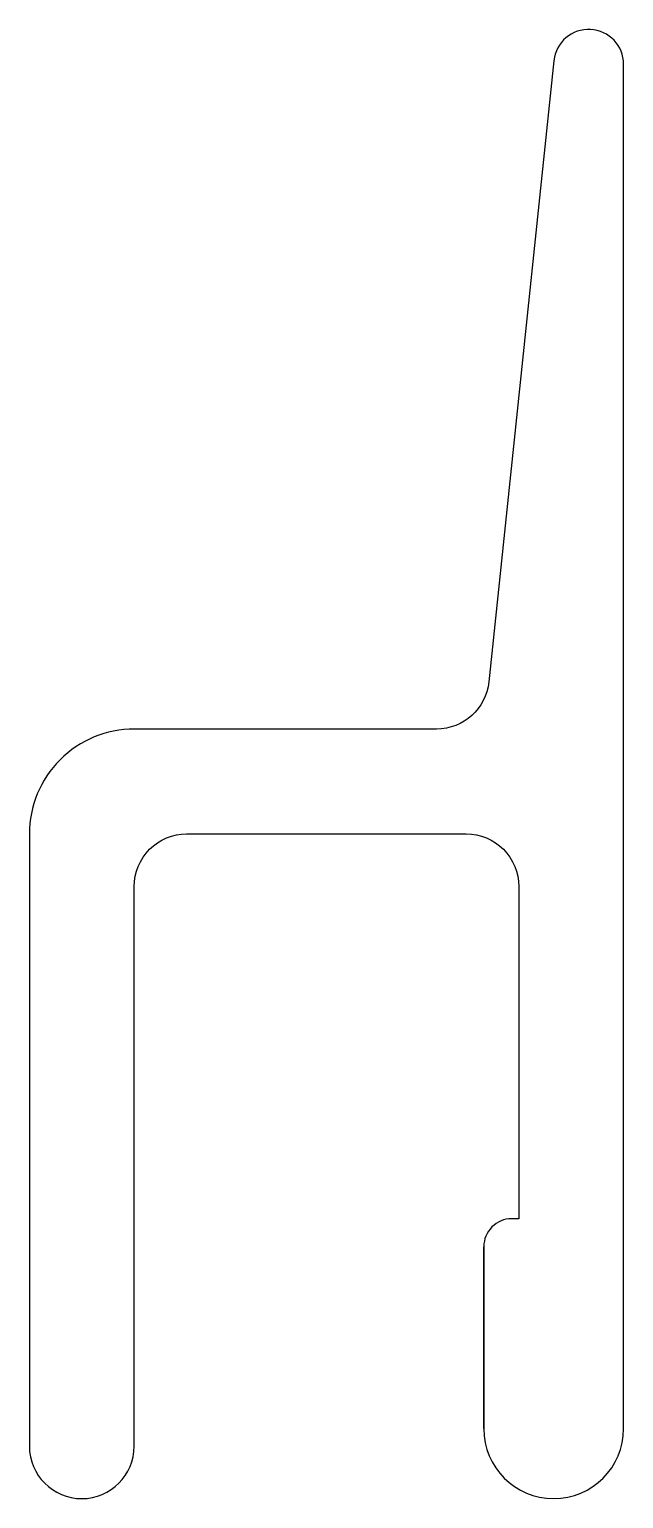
# Model space of a CAD drawing. Extents: x 146.7 to 155.2, y 194.4 to 215.4.
import ezdxf

# ---------------------------------------------------------------- set-up
doc = ezdxf.new("R2010")
doc.units = 0
doc.header["$LTSCALE"] = 1.5
doc.layers.get('0').update_dxf_attribs({"linetype": 'CONTINUOUS'})

msp = doc.modelspace()

# ---------------------------------------------------------------- linework, layer by layer
msp.add_lwpolyline([(148.964, 203.944), (152.964, 203.944, -0.414214), (153.714, 203.194), (153.714, 198.444), (153.614, 198.444, 0.414214), (153.214, 198.044), (153.214, 195.444), (153.214, 198.044), (153.214, 195.444, 1), (155.214, 195.444), (155.214, 214.944, 0.949026), (154.217, 214.996), (153.285, 206.116, -0.383901), (152.539, 205.444), (148.214, 205.444, 0.414214), (146.714, 203.944), (146.714, 195.194, 1), (148.214, 195.194), (148.214, 203.194, -0.414214)], format="xyb", close=True)

doc.saveas('drawing.dxf')
